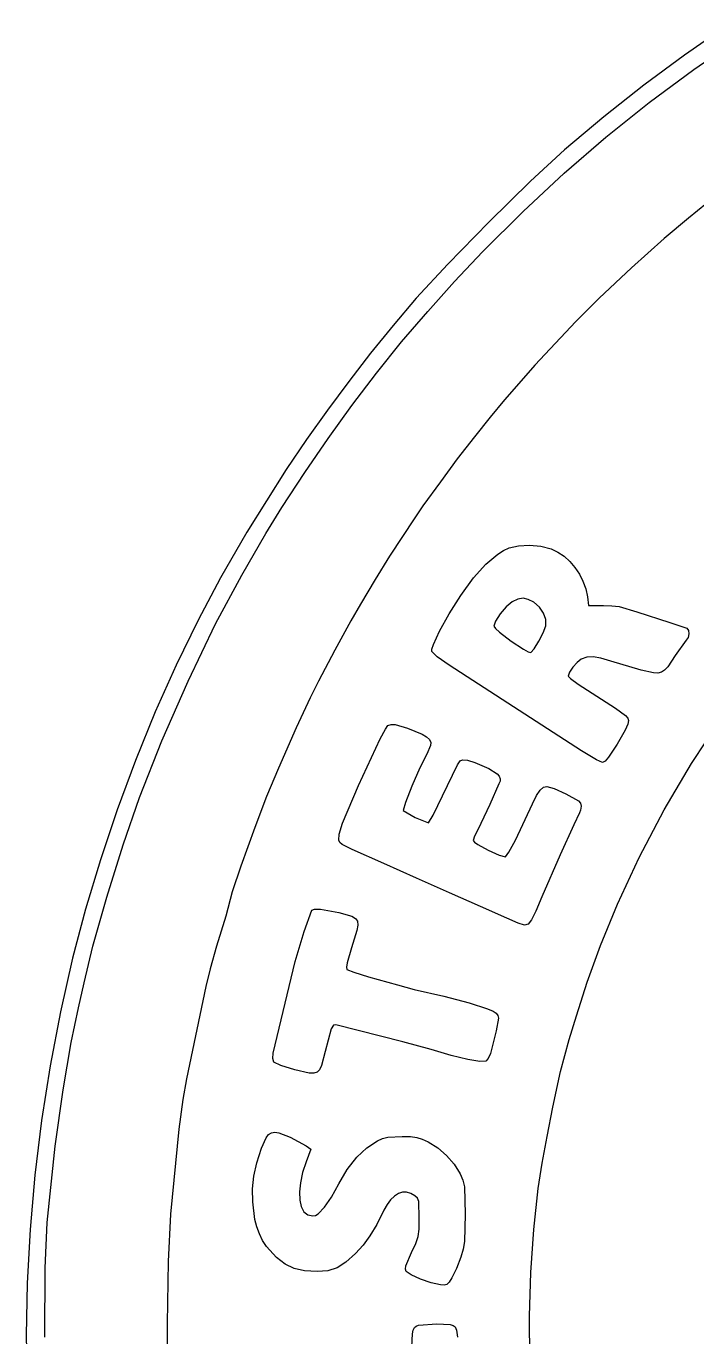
# Model space of a CAD drawing. Extents: x 49 to 657, y 49 to 657.
# Drawn here: x 48.8 to 178.3, y 353.1 to 606 of the extents above; entities that cross this region are included whole.
import ezdxf

# ---------------------------------------------------------------- set-up
doc = ezdxf.new("R2010")
doc.units = 0

msp = doc.modelspace()

# ---------------------------------------------------------------- linework, layer by layer
at = {"layer": 'Layer 1'}
for p, q in [((183.950223, 606.01347), (175.922005, 600.450485)), ((177.669609, 597.688811), (186.66119, 603.863878)), ((175.922005, 600.450485), (168.044533, 594.615142)), ((169.047602, 591.29356), (177.669609, 597.688811)), ((168.044533, 594.615142), (160.320568, 588.508817)), ((160.727848, 584.626219), (169.047602, 591.29356)), ((160.320568, 588.508817), (152.752874, 582.132886)), ((152.643028, 577.634878), (160.727848, 584.626219)), ((152.752874, 582.132886), (146.188293, 576.083779)), ((144.725821, 570.26763), (152.643028, 577.634878)), ((146.188293, 576.083779), (138.114792, 568.183779)), ((180.109044, 571.817304), (176.688509, 568.99508)), ((136.908908, 562.472568), (144.725821, 570.26763)), ((138.114792, 568.183779), (130.202025, 560.102142)), ((176.688509, 568.99508), (171.996291, 565.041155)), ((171.996291, 565.041155), (165.674735, 559.370414)), ((131.51729, 556.773944), (136.908908, 562.472568)), ((130.202025, 560.102142), (124.119648, 553.508126)), ((165.674735, 559.370414), (159.409205, 553.524784)), ((126.315696, 550.9825), (131.51729, 556.773944)), ((124.119648, 553.508126), (119.633321, 548.242068)), ((159.409205, 553.524784), (154.885064, 549.04619)), ((121.287744, 545.077352), (126.315696, 550.9825)), ((154.885064, 549.04619), (146.981602, 540.589572)), ((119.633321, 548.242068), (115.285144, 542.903459)), ((116.417049, 539.037613), (121.287744, 545.077352)), ((115.285144, 542.903459), (111.062222, 537.474521)), ((111.687228, 532.842399), (116.417049, 539.037613)), ((146.981602, 540.589572), (143.44906, 536.574782)), ((111.062222, 537.474521), (106.951662, 531.937471)), ((143.44906, 536.574782), (141.142597, 533.928947)), ((141.142597, 533.928947), (138.355298, 530.577556)), ((106.951662, 531.937471), (102.940569, 526.274529)), ((107.081898, 526.470823), (111.687228, 532.842399)), ((138.355298, 530.577556), (135.374324, 526.798245)), ((102.940569, 526.274529), (99.016048, 520.467914)), ((102.584675, 519.902), (107.081898, 526.470823)), ((135.374324, 526.798245), (131.982496, 522.498322)), ((131.982496, 522.498322), (128.76397, 518.08357)), ((99.016048, 520.467914), (91.375146, 508.352542)), ((98.179176, 513.115045), (102.584675, 519.902)), ((128.76397, 518.08357), (125.372715, 513.447362)), ((125.372715, 513.447362), (123.698783, 510.931349)), ((95.088223, 508.088708), (98.179176, 513.115045)), ((123.698783, 510.931349), (121.44559, 507.567258)), ((91.375146, 508.352542), (86.347354, 499.533092)), ((90.405007, 500.062259), (95.088223, 508.088708)), ((121.44559, 507.567258), (118.920053, 503.753728)), ((143.855289, 505.748544), (145.996249, 505.851346)), ((145.996249, 505.851346), (148.18371, 505.642997)), ((118.920053, 503.753728), (116.184965, 499.255103)), ((137.531738, 502.220467), (139.837958, 504.157901)), ((139.837958, 504.157901), (140.948611, 504.841034)), ((140.948611, 504.841034), (142.025248, 505.328176)), ((142.025248, 505.328176), (143.855289, 505.748544)), ((148.18371, 505.642997), (150.153253, 505.129915)), ((150.153253, 505.129915), (151.431194, 504.526098)), ((151.431194, 504.526098), (152.634605, 503.711648)), ((152.634605, 503.711648), (153.742965, 502.713627)), ((135.140851, 499.549474), (137.531738, 502.220467)), ((153.742965, 502.713627), (154.735751, 501.559096)), ((154.735751, 501.559096), (155.592442, 500.275118)), ((86.347354, 499.533092), (81.987895, 491.38608)), ((85.373367, 490.696003), (90.405007, 500.062259)), ((116.184965, 499.255103), (113.369796, 494.4926)), ((132.699561, 496.178526), (135.140851, 499.549474)), ((155.592442, 500.275118), (156.292516, 498.888754)), ((156.292516, 498.888754), (156.815452, 497.427067)), ((130.460463, 492.591121), (132.699561, 496.178526)), ((156.815452, 497.427067), (157.140727, 495.917118)), ((157.140727, 495.917118), (157.38238, 494.241422)), ((113.369796, 494.4926), (111.475731, 491.242809)), ((141.452336, 493.976194), (140.275381, 492.596462)), ((142.623207, 494.95862), (141.452336, 493.976194)), ((143.695806, 495.462706), (142.623207, 494.95862)), ((144.714827, 495.613111), (143.695806, 495.462706)), ((145.730144, 495.408577), (144.714827, 495.613111)), ((146.791631, 494.847847), (145.730144, 495.408577)), ((147.897149, 493.88973), (146.791631, 494.847847)), ((148.680934, 492.755565), (147.897149, 493.88973)), ((157.38238, 494.241422), (160.270926, 494.238247)), ((160.270926, 494.238247), (161.8746, 494.187684)), ((161.8746, 494.187684), (163.280034, 494.00096)), ((163.280034, 494.00096), (166.687605, 492.986591)), ((81.987895, 491.38608), (77.767975, 482.728743)), ((80.045328, 479.645144), (85.373367, 490.696003)), ((111.475731, 491.242809), (108.357174, 485.598361)), ((128.613378, 489.260064), (130.460463, 492.591121)), ((139.387483, 491.214151), (139.083785, 490.223986)), ((140.275381, 492.596462), (139.387483, 491.214151)), ((149.096683, 491.536271), (148.680934, 492.755565)), ((149.098094, 490.322764), (149.096683, 491.536271)), ((166.687605, 492.986591), (173.089115, 490.916489)), ((173.089115, 490.916489), (176.352311, 489.854275)), ((127.409562, 486.672818), (128.613378, 489.260064)), ((139.083785, 490.223986), (139.390571, 489.789674)), ((139.390571, 489.789674), (140.145575, 489.098988)), ((140.145575, 489.098988), (142.436719, 487.348581)), ((147.784657, 487.31661), (148.625112, 488.977892)), ((148.625112, 488.977892), (149.098094, 490.322764)), ((176.352311, 489.854275), (176.653054, 489.420038)), ((176.72652, 488.762691), (176.582896, 488.076373)), ((176.653054, 489.420038), (176.72652, 488.762691)), ((127.100269, 485.316844), (127.127396, 485.810456)), ((127.127396, 485.810456), (127.409562, 486.672818)), ((142.436719, 487.348581), (144.830191, 485.772931)), ((144.830191, 485.772931), (145.713104, 485.300692)), ((146.198964, 485.172205), (146.876138, 485.870766)), ((146.876138, 485.870766), (147.784657, 487.31661)), ((176.232367, 487.555221), (174.116051, 484.554138)), ((176.582896, 488.076373), (176.232367, 487.555221)), ((108.357174, 485.598361), (105.202986, 479.601135)), ((128.173464, 484.304768), (127.100269, 485.316844)), ((130.429082, 482.717223), (128.173464, 484.304768)), ((145.713104, 485.300692), (146.198964, 485.172205)), ((155.158346, 483.234644), (154.34796, 482.315629)), ((155.944457, 483.842938), (155.158346, 483.234644)), ((157.032463, 484.240744), (155.944457, 483.842938)), ((158.249023, 484.316851), (157.032463, 484.240744)), ((159.743991, 484.061368), (158.249023, 484.316851)), ((161.667221, 483.464407), (159.743991, 484.061368)), ((167.522278, 481.719214), (161.667221, 483.464407)), ((174.116051, 484.554138), (172.65958, 482.372719)), ((77.767975, 482.728743), (73.729965, 473.669786)), ((142.87509, 474.656599), (130.429082, 482.717223)), ((153.714315, 481.348527), (153.45843, 480.595969)), ((153.45843, 480.595969), (153.884233, 480.133025)), ((154.34796, 482.315629), (153.714315, 481.348527)), ((169.921923, 481.19573), (167.522278, 481.719214)), ((170.759186, 481.166894), (169.921923, 481.19573)), ((171.447947, 481.333407), (170.759186, 481.166894)), ((172.058111, 481.725329), (171.447947, 481.333407)), ((172.65958, 482.372719), (172.058111, 481.725329)), ((74.963087, 468.087211), (80.045328, 479.645144)), ((105.202986, 479.601135), (103.643001, 476.426133)), ((153.884233, 480.133025), (155.350908, 479.071792)), ((155.350908, 479.071792), (162.542463, 474.376846)), ((103.643001, 476.426133), (100.950247, 470.605296)), ((73.729965, 473.669786), (69.916234, 464.31791)), ((155.985335, 466.202847), (142.87509, 474.656599)), ((162.542463, 474.376846), (164.470836, 472.971378)), ((164.470836, 472.971378), (164.944055, 472.454283)), ((100.950247, 470.605296), (97.511014, 462.84418)), ((118.148329, 470.355116), (118.642769, 471.033216)), ((118.642769, 471.033216), (119.237625, 471.256712)), ((119.237625, 471.256712), (120.022616, 471.26014)), ((120.022616, 471.26014), (122.413966, 470.576368)), ((122.413966, 470.576368), (125.24259, 469.390229)), ((164.919908, 471.298003), (164.437471, 470.185446)), ((165.100104, 472.051686), (164.919908, 471.298003)), ((164.944055, 472.454283), (165.100104, 472.051686)), ((177.23731, 463.749756), (183.019114, 472.48223)), ((70.668842, 457.199732), (74.963087, 468.087211)), ((112.970099, 459.492789), (117.164012, 468.461949)), ((117.164012, 468.461949), (118.148329, 470.355116)), ((125.24259, 469.390229), (126.111944, 468.875398)), ((126.111944, 468.875398), (126.655725, 468.361981)), ((126.655725, 468.361981), (126.902229, 467.811918)), ((164.437471, 470.185446), (162.914777, 467.45005)), ((126.141066, 465.561276), (124.816753, 462.921659)), ((126.879755, 467.187153), (126.141066, 465.561276)), ((126.902229, 467.811918), (126.879755, 467.187153)), ((158.926759, 464.429173), (155.985335, 466.202847)), ((162.914777, 467.45005), (161.229826, 464.978178)), ((69.916234, 464.31791), (66.369154, 454.781818)), ((97.511014, 462.84418), (95.227129, 457.376121)), ((124.816753, 462.921659), (123.258913, 459.369493)), ((129.156612, 457.464315), (132.071793, 463.502508)), ((132.071793, 463.502508), (132.587499, 464.242895)), ((132.587499, 464.242895), (133.013181, 464.43662)), ((133.013181, 464.43662), (133.978029, 464.36214)), ((133.978029, 464.36214), (135.443469, 463.911686)), ((135.443469, 463.911686), (138.124901, 462.74247)), ((160.080426, 463.902514), (158.926759, 464.429173)), ((160.544569, 464.195028), (160.080426, 463.902514)), ((161.229826, 464.978178), (160.544569, 464.195028)), ((171.948375, 454.769954), (177.23731, 463.749756)), ((138.124901, 462.74247), (139.704939, 461.740073)), ((139.704939, 461.740073), (140.121891, 461.265796)), ((140.121891, 461.265796), (140.311441, 460.790461)), ((140.311441, 460.790461), (140.289573, 460.299813)), ((109.87456, 452.215817), (112.970099, 459.492789)), ((123.258913, 459.369493), (122.0025, 456.185098)), ((140.072269, 459.779598), (138.305204, 455.846828)), ((140.289573, 460.299813), (140.072269, 459.779598)), ((147.328025, 457.537903), (148.006378, 458.575743)), ((148.006378, 458.575743), (148.657149, 459.143682)), ((148.657149, 459.143682), (149.342216, 459.3164)), ((149.342216, 459.3164), (150.708437, 458.898887)), ((150.708437, 458.898887), (152.991705, 457.895057)), ((152.991705, 457.895057), (155.446555, 456.546652)), ((67.512057, 448.014909), (70.668842, 457.199732)), ((95.227129, 457.376121), (92.943597, 451.378895)), ((122.0025, 456.185098), (121.582468, 454.648794)), ((127.351888, 453.789295), (129.156612, 457.464315)), ((138.305204, 455.846828), (136.009325, 450.951681)), ((143.242111, 448.941331), (146.560209, 455.955484)), ((146.560209, 455.955484), (147.328025, 457.537903)), ((155.446555, 456.546652), (155.839136, 456.061593)), ((155.839136, 456.061593), (155.927876, 455.496167)), ((155.927876, 455.496167), (155.841225, 454.707267)), ((66.369154, 454.781818), (63.131095, 445.170212)), ((121.582468, 454.648794), (123.92584, 453.33377)), ((123.92584, 453.33377), (126.465269, 452.26084)), ((126.465269, 452.26084), (127.351888, 453.789295)), ((155.632601, 454.18348), (154.529817, 451.908062)), ((155.841225, 454.707267), (155.632601, 454.18348)), ((167.164208, 445.558058), (171.948375, 454.769954)), ((92.943597, 451.378895), (90.27201, 443.885538)), ((109.229252, 450.118447), (109.87456, 452.215817)), ((136.009325, 450.951681), (135.37697, 449.682738)), ((154.529817, 451.908062), (151.856112, 446.087225)), ((64.354512, 437.903084), (67.512057, 448.014909)), ((109.145985, 448.939082), (109.229252, 450.118447)), ((109.365193, 448.497603), (109.145985, 448.939082)), ((109.829669, 448.078216), (109.365193, 448.497603)), ((111.738904, 447.135328), (109.829669, 448.078216)), ((135.37697, 449.682738), (135.113974, 448.88158)), ((135.113974, 448.88158), (135.354321, 448.567762)), ((135.354321, 448.567762), (135.993494, 448.104261)), ((135.993494, 448.104261), (137.97712, 446.979709)), ((142.003535, 446.64236), (143.242111, 448.941331)), ((63.131095, 445.170212), (60.244428, 435.591794)), ((117.827852, 444.422466), (111.738904, 447.135328)), ((137.97712, 446.979709), (140.082455, 446.010931)), ((140.082455, 446.010931), (141.3271, 445.700933)), ((141.3271, 445.700933), (142.003535, 446.64236)), ((151.856112, 446.087225), (148.33433, 437.973331)), ((162.928667, 436.561558), (167.164208, 445.558058)), ((90.27201, 443.885538), (88.580439, 438.946646)), ((124.177856, 441.621056), (117.827852, 444.422466)), ((130.52786, 438.775901), (124.177856, 441.621056)), ((61.680957, 428.487842), (64.354512, 437.903084)), ((88.580439, 438.946646), (87.339895, 434.278114)), ((136.525086, 436.131124), (130.52786, 438.775901)), ((148.33433, 437.973331), (147.21577, 435.242521)), ((60.244428, 435.591794), (57.751522, 426.155268)), ((102.47266, 431.33643), (103.941099, 435.405107)), ((103.941099, 435.405107), (104.480579, 435.640702)), ((104.480579, 435.640702), (105.596818, 435.642571)), ((105.596818, 435.642571), (109.178441, 434.976482)), ((141.608264, 433.886751), (136.525086, 436.131124)), ((147.21577, 435.242521), (146.377999, 433.571367)), ((159.704364, 428.624714), (162.928667, 436.561558)), ((87.339895, 434.278114), (85.572301, 428.448325)), ((109.178441, 434.976482), (111.655306, 434.245041)), ((111.655306, 434.245041), (112.355663, 433.83492)), ((112.355663, 433.83492), (112.735237, 433.288968)), ((112.822479, 432.527514), (112.645841, 431.470883)), ((112.735237, 433.288968), (112.822479, 432.527514)), ((143.753287, 432.911055), (141.608264, 433.886751)), ((144.993169, 432.505272), (143.753287, 432.911055)), ((145.683104, 432.734181), (144.993169, 432.505272)), ((146.377999, 433.571367), (145.683104, 432.734181)), ((100.736463, 425.49134), (102.47266, 431.33643)), ((112.645841, 431.470883), (111.614726, 428.153403)), ((59.976141, 421.392765), (61.680957, 428.487842)), ((85.572301, 428.448325), (84.316235, 424.131204)), ((111.614726, 428.153403), (110.764972, 425.250392)), ((157.076477, 421.553279), (159.704364, 428.624714)), ((57.751522, 426.155268), (55.416187, 415.82821)), ((96.493955, 407.810812), (100.736463, 425.49134)), ((110.764972, 425.250392), (110.619958, 424.395093)), ((84.316235, 424.131204), (83.476094, 420.687209)), ((110.619958, 424.395093), (110.674572, 423.995208)), ((110.674572, 423.995208), (112.041675, 423.444434)), ((112.041675, 423.444434), (114.859225, 422.589388)), ((114.859225, 422.589388), (120.473687, 420.98707)), ((58.881823, 416.560059), (59.976141, 421.392765)), ((83.476094, 420.687209), (79.769456, 402.87192)), ((120.473687, 420.98707), (123.718186, 420.144989)), ((123.718186, 420.144989), (129.410755, 418.848034)), ((155.036759, 415.042761), (157.076477, 421.553279)), ((129.410755, 418.848034), (134.297205, 417.54916)), ((134.297205, 417.54916), (137.848433, 416.401761)), ((55.416187, 415.82821), (53.421239, 405.360725)), ((57.516925, 409.857277), (58.881823, 416.560059)), ((137.848433, 416.401761), (138.957996, 415.932799)), ((138.957996, 415.932799), (139.535341, 415.559228)), ((139.535341, 415.559228), (139.857173, 415.123674)), ((139.857173, 415.123674), (139.964231, 414.587545)), ((153.628116, 410.481694), (155.036759, 415.042761)), ((107.69889, 412.508051), (106.530137, 408.16359)), ((108.133513, 413.225436), (107.69889, 412.508051)), ((108.593535, 413.28381), (108.133513, 413.225436)), ((121.532021, 410.032608), (108.593535, 413.28381)), ((139.964231, 414.587545), (139.533224, 412.143984)), ((55.93648, 400.755252), (57.516925, 409.857277)), ((127.00008, 408.506843), (121.532021, 410.032608)), ((139.533224, 412.143984), (138.420077, 407.78453)), ((151.932709, 404.261601), (153.628116, 410.481694)), ((96.444963, 406.798516), (96.493955, 407.810812)), ((106.530137, 408.16359), (105.815794, 405.441649)), ((130.838542, 407.380682), (127.00008, 408.506843)), ((134.043954, 406.595536), (130.838542, 407.380682)), ((138.420077, 407.78453), (137.974546, 406.76811)), ((53.421239, 405.360725), (51.773986, 394.821868)), ((96.608961, 406.098428), (96.444963, 406.798516)), ((97.933378, 405.470439), (96.608961, 406.098428)), ((100.674375, 404.631577), (97.933378, 405.470439)), ((105.815794, 405.441649), (105.436857, 404.640324)), ((136.356067, 406.206802), (134.043954, 406.595536)), ((137.514628, 406.269878), (136.356067, 406.206802)), ((137.974546, 406.76811), (137.514628, 406.269878)), ((79.769456, 402.87192), (79.056734, 398.919329)), ((103.41794, 403.995358), (100.674375, 404.631577)), ((104.304183, 403.957143), (103.41794, 403.995358)), ((104.955071, 404.15881), (104.304183, 403.957143)), ((105.436857, 404.640324), (104.955071, 404.15881)), ((150.4704, 397.403861), (151.932709, 404.261601)), ((54.420989, 389.870199), (55.93648, 400.755252)), ((79.056734, 398.919329), (78.288053, 393.153151)), ((149.395839, 391.759413), (150.4704, 397.403861)), ((51.773986, 394.821868), (50.481738, 384.280696)), ((78.288053, 393.153151), (76.652662, 376.766348)), ((95.142413, 391.508428), (95.608403, 392.113222)), ((95.608403, 392.113222), (96.141486, 392.462103)), ((96.141486, 392.462103), (96.783164, 392.571254)), ((96.783164, 392.571254), (97.574939, 392.456861)), ((97.574939, 392.456861), (99.774791, 391.622182)), ((52.850731, 375.178847), (54.420989, 389.870199)), ((94.245701, 389.466356), (95.142413, 391.508428)), ((99.774791, 391.622182), (102.884881, 389.956365)), ((102.884881, 389.956365), (103.762946, 389.289967)), ((112.605459, 387.735363), (114.564286, 389.590137)), ((114.564286, 389.590137), (116.635462, 390.91204)), ((116.635462, 390.91204), (117.622177, 391.33689)), ((117.622177, 391.33689), (118.603831, 391.59568)), ((118.603831, 391.59568), (121.355632, 391.759413)), ((121.355632, 391.759413), (122.998701, 391.724725)), ((122.998701, 391.724725), (124.192011, 391.580069)), ((124.192011, 391.580069), (125.230871, 391.264559)), ((125.230871, 391.264559), (126.410588, 390.717307)), ((126.410588, 390.717307), (128.273752, 389.560983)), ((128.273752, 389.560983), (129.975321, 388.088978)), ((148.409515, 386.582175), (149.395839, 391.759413)), ((93.338571, 386.663006), (94.245701, 389.466356)), ((103.762946, 389.289967), (102.848545, 386.875554)), ((110.798965, 385.392299), (112.605459, 387.735363)), ((129.975321, 388.088978), (131.433342, 386.383677)), ((92.767694, 384.11048), (93.338571, 386.663006)), ((102.161689, 384.777183), (101.728916, 382.818095)), ((102.848545, 386.875554), (102.161689, 384.777183)), ((109.184791, 382.605529), (110.798965, 385.392299)), ((131.433342, 386.383677), (132.565859, 384.527464)), ((132.565859, 384.527464), (133.10767, 383.314839)), ((147.672165, 381.70524), (148.409515, 386.582175)), ((50.481738, 384.280696), (49.551804, 373.806265)), ((92.507635, 381.655851), (92.767694, 384.11048)), ((101.728916, 382.818095), (101.544785, 381.041594)), ((107.764694, 380.048253), (109.184791, 382.605529)), ((133.10767, 383.314839), (133.394358, 382.0533)), ((133.394358, 382.0533), (133.526473, 376.766348)), ((92.532964, 379.146188), (92.507635, 381.655851)), ((101.544785, 381.041594), (101.603856, 379.490985)), ((101.603856, 379.490985), (101.900689, 378.209573)), ((106.399697, 378.096409), (107.764694, 380.048253)), ((119.164026, 379.546079), (118.479147, 378.628536)), ((119.895844, 380.247284), (119.164026, 379.546079)), ((120.662203, 380.726325), (119.895844, 380.247284)), ((121.450704, 380.977378), (120.662203, 380.726325)), ((122.248949, 380.994618), (121.450704, 380.977378)), ((123.044539, 380.77222), (122.248949, 380.994618)), ((123.825078, 380.304359), (123.044539, 380.77222)), ((124.317749, 379.844645), (123.825078, 380.304359)), ((124.579273, 379.205543), (124.317749, 379.844645)), ((146.778292, 373.773389), (147.672165, 381.70524)), ((92.959384, 375.755336), (92.532964, 379.146188)), ((101.900689, 378.209573), (102.429842, 377.240664)), ((102.429842, 377.240664), (103.185876, 376.627561)), ((104.635078, 376.525069), (105.171886, 376.851136)), ((105.171886, 376.851136), (106.399697, 378.096409)), ((117.853605, 377.500479), (116.473256, 374.791497)), ((118.479147, 378.628536), (117.853605, 377.500479)), ((124.688679, 375.990589), (124.579273, 379.205543)), ((52.496343, 366.35329), (52.850731, 375.178847)), ((76.652662, 376.766348), (76.197088, 367.611522)), ((93.332543, 374.286147), (92.959384, 375.755336)), ((103.185876, 376.627561), (104.163349, 376.41357)), ((104.163349, 376.41357), (104.635078, 376.525069)), ((116.473256, 374.791497), (115.167421, 372.601627)), ((124.649068, 373.877824), (124.688679, 375.990589)), ((133.526473, 376.766348), (133.388625, 371.509691)), ((49.551804, 373.806265), (48.991494, 363.467632)), ((93.82369, 372.941308), (93.332543, 374.286147)), ((94.441341, 371.700964), (93.82369, 372.941308)), ((115.167421, 372.601627), (113.835193, 370.777412)), ((124.038299, 371.1247), (124.473925, 372.443583)), ((124.473925, 372.443583), (124.649068, 373.877824)), ((146.209856, 365.516291), (146.778292, 373.773389)), ((95.194012, 370.545257), (94.441341, 371.700964)), ((97.138481, 368.408332), (95.194012, 370.545257)), ((113.835193, 370.777412), (112.375668, 369.165393)), ((122.116574, 366.802751), (123.217242, 369.35801)), ((123.217242, 369.35801), (124.038299, 371.1247)), ((133.140115, 369.975812), (132.704147, 368.489823)), ((133.388625, 371.509691), (133.140115, 369.975812)), ((76.197088, 367.611522), (76.010562, 355.688524)), ((98.816954, 367.09855), (97.138481, 368.408332)), ((100.557076, 366.249374), (98.816954, 367.09855)), ((110.502698, 367.466552), (108.821386, 366.403803)), ((112.375668, 369.165393), (110.502698, 367.466552)), ((122.027112, 366.158699), (122.116574, 366.802751)), ((132.704147, 368.489823), (131.857216, 366.30185)), ((52.376244, 352.994491), (52.496343, 366.35329)), ((102.541143, 365.797141), (100.557076, 366.249374)), ((104.951455, 365.678183), (102.541143, 365.797141)), ((107.061161, 365.850046), (104.951455, 365.678183)), ((108.821386, 366.403803), (107.061161, 365.850046)), ((122.181133, 365.712755), (122.027112, 366.158699)), ((123.132128, 365.036711), (122.181133, 365.712755)), ((124.921556, 364.230558), (123.132128, 365.036711)), ((126.995477, 363.512776), (124.921556, 364.230558)), ((130.975888, 364.489321), (130.445696, 363.641843)), ((131.857216, 366.30185), (130.975888, 364.489321)), ((145.962824, 357.083162), (146.209856, 365.516291)), ((48.991494, 363.467632), (48.808115, 353.333852)), ((128.799953, 363.101845), (126.995477, 363.512776)), ((129.522233, 363.05298), (128.799953, 363.101845)), ((130.015979, 363.198021), (129.522233, 363.05298)), ((130.445696, 363.641843), (130.015979, 363.198021)), ((146.033159, 348.623218), (145.962824, 357.083162)), ((76.010562, 355.688524), (76.104429, 343.897487)), ((123.358573, 353.681041), (123.514143, 354.404206)), ((123.514143, 354.404206), (123.753988, 354.868927)), ((123.753988, 354.868927), (124.08914, 355.158155)), ((124.08914, 355.158155), (124.530634, 355.35484)), ((124.530634, 355.35484), (128.10357, 355.571799)), ((128.10357, 355.571799), (130.631048, 355.476681)), ((130.631048, 355.476681), (131.257636, 355.302568)), ((131.257636, 355.302568), (131.630291, 355.017232)), ((131.630291, 355.017232), (131.866934, 354.381641)), ((131.866934, 354.381641), (132.056579, 353.025226)), ((48.808115, 353.333852), (49.008978, 343.473983)), ((123.256119, 351.127573), (123.358573, 353.681041))]:
    msp.add_line(p, q, dxfattribs=at)

doc.saveas('drawing.dxf')
